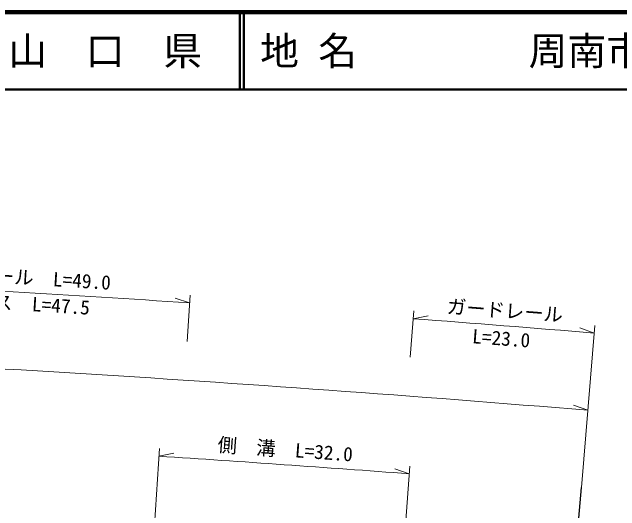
# Model space of a CAD drawing. Units: millimetres, scale not verified. Extents: x 40000 to 680000, y 20000 to 380000.
# Drawn here: x 338377 to 416786, y 315646 to 380000 of the extents above; entities that cross this region are included whole.
import ezdxf
from ezdxf.enums import TextEntityAlignment as Align

# ---------------------------------------------------------------- set-up
doc = ezdxf.new("R2010")
doc.units = ezdxf.units.MM
doc.header["$LTSCALE"] = 1000
for name, color, linetype, lineweight in [('M-BMK-OTRS', 5, 'Continuous', 25), ('M-STR-HTXT', 7, 'Continuous', 13), ('M-TTL', 2, 'Continuous', 140), ('M-TTL-LINE', 7, 'Continuous', 50)]:
    doc.layers.add(name, color=color, linetype=linetype, lineweight=lineweight)
doc.layers.add('M-TTL-TXT', color=7, linetype='Continuous')
doc.styles.add('ＭＳ ゴシック', font='')
doc.styles.get('ＭＳ ゴシック').set_extended_font_data('MS Gothic')

msp = doc.modelspace()

# ---------------------------------------------------------------- linework, layer by layer
at = {"layer": 'M-BMK-OTRS'}
msp.add_line((408927, 283776), (411833, 318655), dxfattribs=at)
at = {"layer": 'M-STR-HTXT'}
for p, q in [((360950, 337496), (361345, 343483)), ((361280, 342485), (359417, 343109)), ((389740, 335457), (390192, 341440)), ((390116, 340443), (392049, 340798)), ((411833, 318655), (413576, 339582)), ((413493, 338586), (411641, 339242)), ((412663, 328620), (410811, 329276)), ((356667, 312723), (357382, 323700)), ((357317, 322702), (359246, 323077)), ((389621, 320423), (387764, 321065)), ((388864, 310452), (389696, 321420))]:
    msp.add_line(p, q, dxfattribs=at)
for radius, start, end in [(3055000, 86.22044, 87.0757), (3055000, 85.23845, 85.67825), (3045000, 85.23845, 87.76039), (3035000, 85.65911, 86.27046)]:
    msp.add_arc((159900, -2705871), radius, start, end, dxfattribs=at)
at = {"layer": 'M-TTL'}
msp.add_line((680000, 380000), (40000, 380000), dxfattribs=at)
at = {"layer": 'M-TTL-LINE'}
for p, q in [((367750, 380000), (367750, 370000)), ((368250, 380000), (368250, 370000)), ((40000, 370000), (680000, 370000))]:
    msp.add_line(p, q, dxfattribs=at)

# ---------------------------------------------------------------- texts
at = {"layer": 'M-STR-HTXT', "style": 'ＭＳ ゴシック'}
for s, rotation, p in [('ガードレール\u3000L=49.0', 356.434, (338554, 344402)), ('ガードレール', 355.642, (401845, 340035)), ('L=23.0', 355.642, (401376, 336451)), ('側\u3000溝\u3000L=32.0', 355.812, (373508, 322104))]:
    msp.add_text(s, height=1833, rotation=rotation, dxfattribs=at).set_placement(p, align=Align.BOTTOM_CENTER)
msp.add_text('フェンス\u3000L=47.5', height=1833, rotation=356.434, dxfattribs=at).set_placement((338491, 343404), align=Align.TOP_CENTER)
at = {"layer": 'M-TTL-TXT', "style": 'ＭＳ ゴシック'}
msp.add_text('山\u3000口\u3000県', height=3666, dxfattribs=at).set_placement((350375, 375000), align=Align.MIDDLE_CENTER)
for s, p in [('地 名', (370380, 375000)), ('周南市大字金峰', (405024, 375000))]:
    msp.add_text(s, height=3666, dxfattribs=at).set_placement(p, align=Align.MIDDLE_LEFT)

doc.saveas('drawing.dxf')
